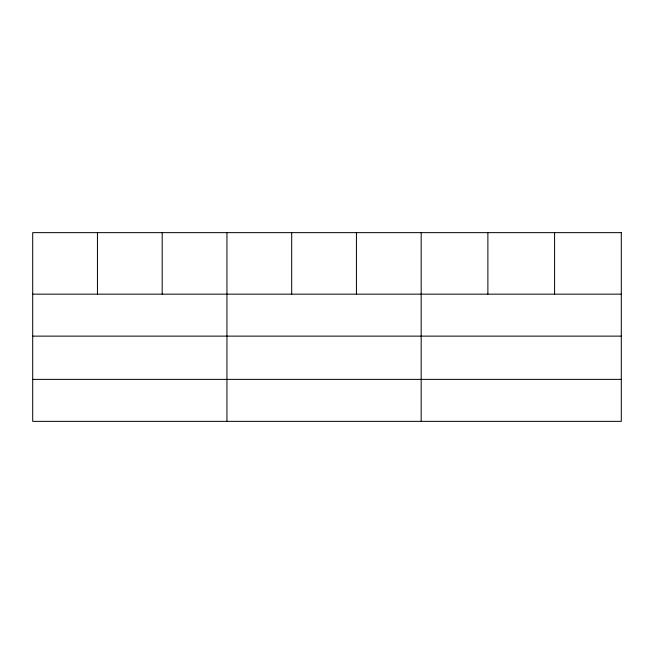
<?xml version="1.0" encoding="UTF-8"?>
<svg xmlns="http://www.w3.org/2000/svg" width="654" height="654" viewBox="0 0 654 654"><rect width="100%" height="100%" fill="white"/><g stroke="black" fill="none" stroke-linecap="round" stroke-linejoin="round"><path stroke-width="0.98" d="M32.7 294.153L621.3 294.153M32.7 336.131L621.3 336.131M32.7 379.377L621.3 379.377M554.592 232.644L554.592 294.153M487.884 232.644L487.884 294.153M421.176 232.644L421.176 421.356M356.43 232.644L356.43 294.153M291.684 232.644L291.684 294.153M226.938 232.644L226.938 421.356M162.192 232.644L162.192 294.153M97.446 232.644L97.446 294.153M621.3 232.644L32.7 232.644L32.7 421.356L621.3 421.356L621.3 232.644"/></g></svg>
